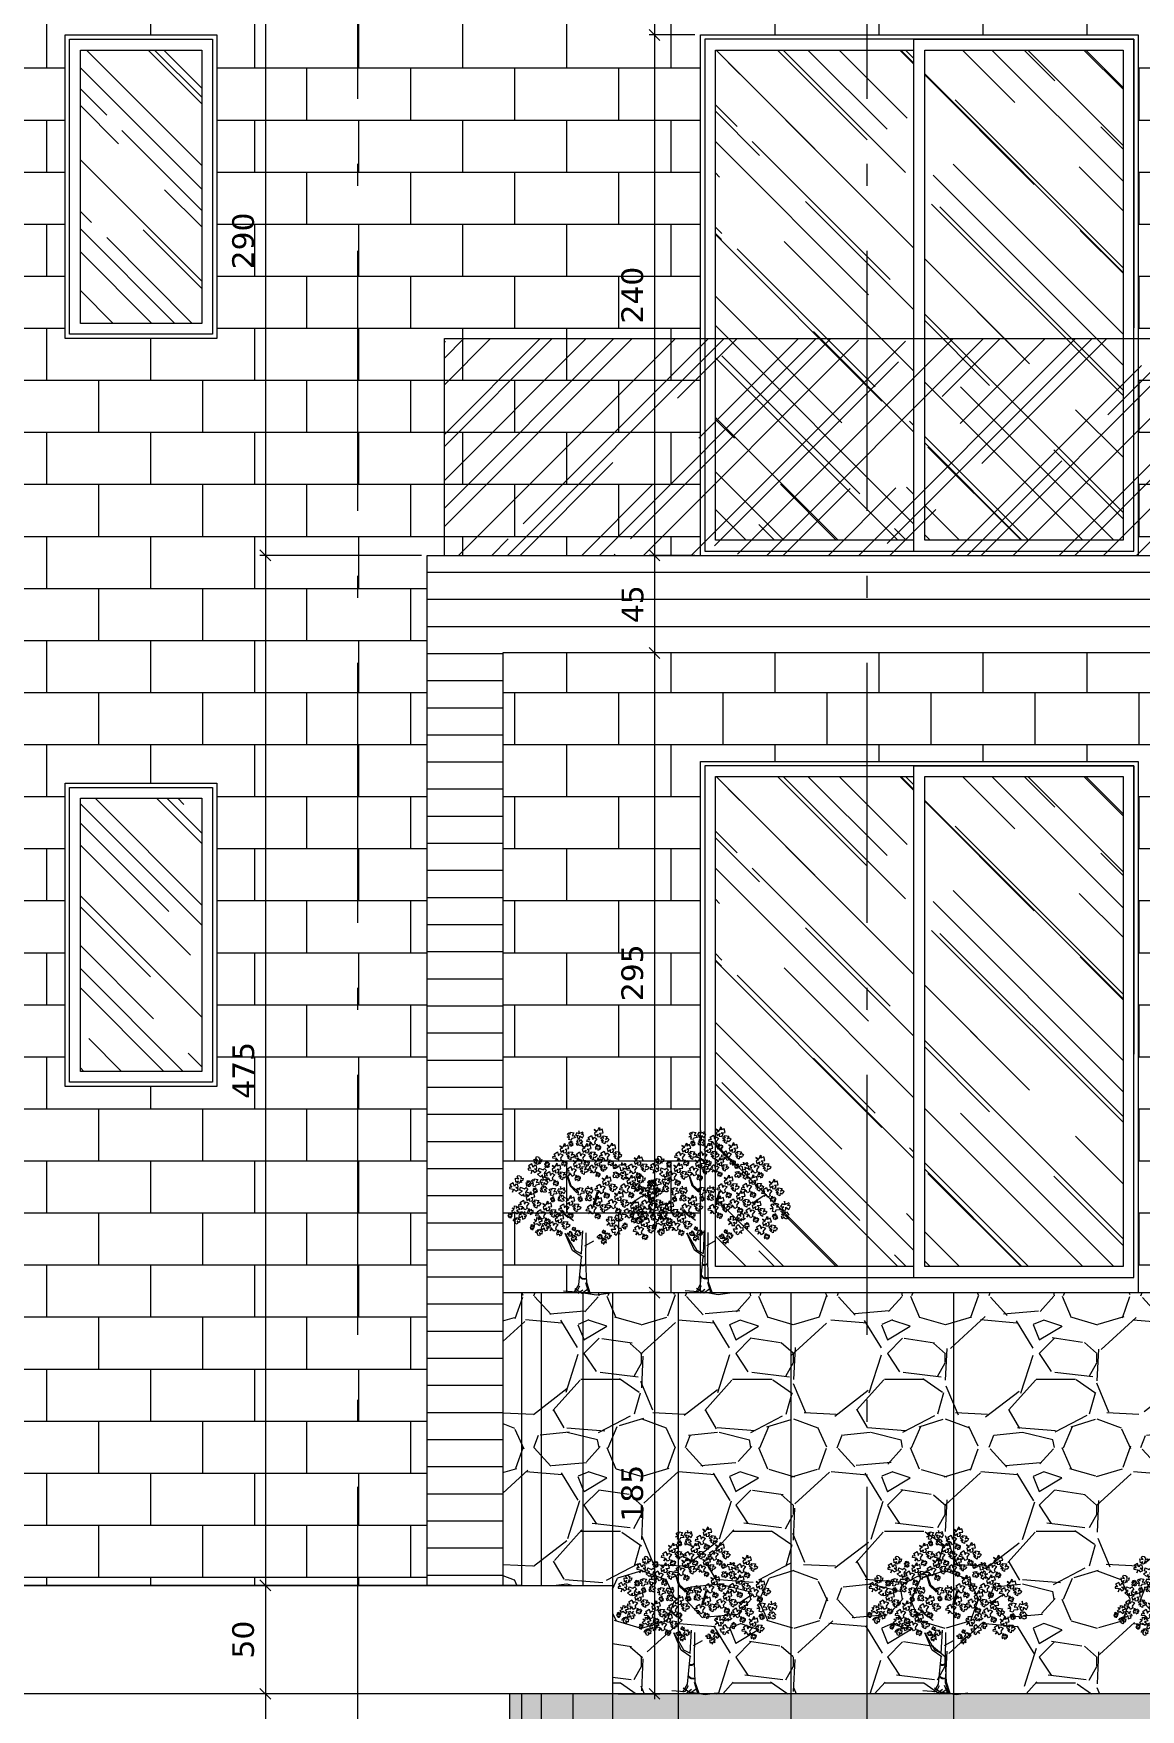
# Model space of a CAD drawing. Header units: inches. Extents: x -48 to 777, y -156 to 510.
# Drawn here: x 228.9 to 234.01, y -0.37 to 7.36 of the extents above; entities that cross this region are included whole.
import ezdxf

# ---------------------------------------------------------------- set-up
doc = ezdxf.new("R2010")
doc.units = ezdxf.units.IN
doc.header["$MEASUREMENT"] = 0
doc.linetypes.add('ACAD_ISO10W100', pattern=[18, 12, -3, 0, -3])
doc.layers.get('Defpoints').update_dxf_attribs({"lineweight": 5})
for name, color, linetype, lineweight in [('A-AXIS ST', 251, 'ACAD_ISO10W100', 5), ('A-DIM', 9, 'Continuous', 5), ('A-PLANTS', 3, 'Continuous', 5), ('A-WINDOWS', 4, 'Continuous', 20), ('D-GLASS', 171, 'Continuous', 20), ('D-STONE', 52, 'Continuous', 20), ('D-WOOD', 32, 'Continuous', 20), ('H-GLASS', 111, 'Continuous', 5), ('H-WOOD', 26, 'Continuous', 5)]:
    doc.layers.add(name, color=color, linetype=linetype, lineweight=lineweight)
doc.layers.add('H-STONE', color=7, linetype='Continuous', lineweight=5, true_color=0xc8bd6a)
doc.layers.add('HH-DARK GREY', color=7, linetype='Continuous', lineweight=5, true_color=0x404040)
doc.styles.add('ROMAND', font='verdana.ttf')
doc.dimstyles.new('M-1.50', dxfattribs={"dimtxt": 0.1, "dimasz": 0.05, "dimexe": 0.025, "dimexo": 0.025, "dimgap": 0.05, "dimtad": 1, "dimlfac": 100, "dimrnd": 0.5, "dimzin": 9, "dimdsep": 46, "dimtxsty": 'ROMAND', "dimblk": 'OBLIQUE', "dimcen": 1, "dimdle": 0.025, "dimclrd": 256, "dimclre": 256, "dimclrt": 2, "dimadec": 0, "dimazin": 0, "dimtfac": 0.6666666666666666, "dimtmove": 2, "dimatfit": 3, "dimfxl": 0.04, "dimtolj": 1, "dimtzin": 5, "dimlwd": -1, "dimlwe": -1, "dimarcsym": 0})
pattern_1 = [(0, (0, 0), (0, 0.24), []), (90, (0, 0), (-0.24, 0.24), [0.24, -0.24])]
pattern_2 = [(135, (0, 0), (-0.6788225099390855, 0.2545584412271572), [4.5, -0.6, 1.5, -0.3]), (135, (-0.3882016228714146, 0.1760695885154462), (-0.07000357133746826, -0.4942676400493967), [0.8999999999999999, -0.099, 1.8, -0.225]), (135, (-0.2863782463805518, -0.07424621202459036), (-1.24521504166951, 0.9609581156325182), [2.4, -0.42, 1.2, -0.3])]
pattern_3 = [(135, (0, -3.350000000000705), (-0.6788225099390855, 0.2545584412271572), [4.5, -0.6, 1.5, -0.3]), (135, (-0.3882016228714146, -3.173930411485259), (-0.07000357133746826, -0.4942676400493967), [0.8999999999999999, -0.099, 1.8, -0.225]), (135, (-0.2863782463805518, -3.424246212025295), (-1.24521504166951, 0.9609581156325182), [2.4, -0.42, 1.2, -0.3])]
pattern_4 = [(135, (0, -6.700000000000202), (-0.6788225099390855, 0.2545584412271572), [4.5, -0.6, 1.5, -0.3]), (135, (-0.3882016228714146, -6.523930411484741), (-0.07000357133746826, -0.4942676400493967), [0.8999999999999999, -0.099, 1.8, -0.225]), (135, (-0.2863782463805518, -6.774246212024778), (-1.24521504166951, 0.9609581156325182), [2.4, -0.42, 1.2, -0.3])]
pattern_5 = [(228.012787504, (0.504, 97.4333295929401), (-5.600000000000043, -6.300000000000002), [0.09417519999999999, -9.323361632951588]), (184.969740728, (0.4409999999999999, 97.36332959294009), (8.399999999999983, 0.7000000000000245), [0.1616076, -15.999147332861]), (132.510447078, (0.28, 97.3493295929401), (7.000000000000082, -7.699999999999905), [0.1139516, -11.28122281726979]), (267.273689006, (0.006999999999999999, 97.1743295929401), (0.7000000000000169, 14.00000000000001), [0.1471666, -14.5694906291403]), (292.833654178, (0, 97.02732959294009), (-3.499999999999992, 8.40000000000002), [0.1443085, -14.28656118966181]), (357.273689006, (0.05599999999999999, 96.8943295929401), (-14.00000000000001, 0.7000000000000178), [0.1471666, -14.5694906291403]), (37.6942404667, (0.203, 96.88732959294009), (-9.099999999999998, -6.999999999999981), [0.1946203, -19.2673939842412]), (72.2553283749, (0.357, 97.00632959294009), (4.900000000000019, 15.4), [0.1837415999999999, -18.19042504776937]), (121.429565615, (0.413, 97.18132959294009), (-5.600000000000013, 9.09999999999999), [0.147665, -14.6188511768103]), (175.236358309, (0.336, 97.30732959294009), (7.699999999999989, -0.7000000000000265), [0.1685824, -8.26053380515461]), (222.397437798, (0.168, 97.32132959294009), (-8.399999999999974, -7.69999999999998), [0.2180136, -21.58336250335643]), (138.814074834, (0.7, 97.16732959294009), (-4.900000000000023, 4.199999999999999), [0.07441069999999997, -7.366691368914287]), (171.46923439, (0.644, 97.2163295929401), (9.099999999999998, -1.399999999999997), [0.1415659, -14.0150579913099]), (225, (0.504, 97.2373295929401), (-7.771561172376095e-17, -0.699999999999953), [0.09899469999999999, -0.8909547936611699]), (203.198590514, (0.455, 97.32132959294009), (3.499999999999992, 1.399999999999983), [0.0533106, -5.27773057410473]), (291.801409486, (0.406, 97.30032959294009), (-0.6999999999997787, 2.100000000000072), [0.07539209999999999, -3.69422326499415]), (30.96375653209999, (0.434, 97.2303295929401), (2.100000000000037, 1.399999999999986), [0.1224503, -3.959216026391709]), (161.565051177, (0.5389999999999999, 97.2933295929401), (1.400000000000008, -0.6999999999999836), [0.08854369999999998, -2.125050662117879]), (16.389540334, (0, 97.30032959294009), (6.999999999999976, 2.100000000000031), [0.12404, -12.27999160266858]), (70.3461759419, (0.119, 97.3353295929401), (-2.800000000000854, -7.700000000002377), [0.1040627, -10.3021854231233]), (293.198590514, (0.5389999999999999, 97.4333295929401), (-1.399999999999979, 3.499999999999994), [0.1066205, -5.22442067410473]), (343.610459666, (0.581, 97.3353295929401), (-6.999999999999976, 2.10000000000003), [0.12404, -12.27999160266829]), (339.44395478, (0, 96.86632959294009), (-3.500000000000025, 1.400000000000017), [0.119616, -5.861186621722248]), (294.775140569, (0.112, 96.82432959294009), (-3.500000000000004, 7.700000000000001), [0.1002246, -9.9222501442932]), (66.8014094864, (0.5459999999999999, 96.7333295929401), (1.399999999999987, 3.499999999999979), [0.1066205, -5.22442067410473]), (17.3540246363, (0.588, 96.8313295929401), (-9.099999999999984, -2.799999999999974), [0.1173417, -11.616796529968]), (69.44395478040002, (0.203, 96.7333295929401), (-1.400000000000005, -3.499999999999968), [0.05980799999999999, -5.920994621722248]), (101.309932474, (0.504, 96.7333295929401), (-0.6999999999999746, 2.800000000000009), [0.035693, -3.53362065951496]), (165.963756532, (0.4969999999999999, 96.76832959294009), (2.099999999999971, -0.7000000000000008), [0.1443085, -2.74186543793239]), (186.009005957, (0.357, 96.80332959294009), (7.000000000000032, 0.6999999999999882), [0.133735, -13.23974622217996]), (303.690067526, (0.434, 97.16732959294009), (-0.6999999999999911, 1.39999999999999), [0.1009554, -2.422930492824799]), (353.157226587, (0.4899999999999999, 97.08332959294009), (11.90000000000001, -1.400000000000037), [0.1762558, -17.44929383681981]), (60.9453959009, (0.6649999999999999, 97.06232959294009), (-2.799999999999983, -4.899999999999983), [0.07206919999999999, -7.1348718986909]), (90, (0.7, 97.12532959294009), (-0.6999999999999998, 0.7), [0.042, -0.6579999999999999]), (120.256437164, (0.343, 96.82432959294009), (2.800000000000006, -4.900000000000006), [0.0972468, -9.62746399261486]), (48.01278750420001, (0.294, 96.90832959294009), (5.6, 6.299999999999982), [0.1883504, -9.229186432951588]), (0, (0.42, 97.04832959294009), (0.7, 0.7), [0.182, -0.518]), (325.3048464690001, (0.602, 97.04832959294009), (7.000000000000097, -4.899999999999877), [0.1106798, -10.95729201058939]), (254.054604099, (0.693, 96.98532959294009), (-0.7000000000000264, -2.800000000000003), [0.1019214, -4.994155522496349]), (207.645975364, (0.6649999999999999, 96.88732959294009), (-13.29999999999997, -7.000000000000033), [0.1659455, -16.42863192758158]), (175.42607874, (0.518, 96.81032959294009), (-9.099999999999968, 0.7000000000000008), [0.1755593, -17.38035138557823])]

# ---------------------------------------------------------------- blocks, each defined once
blk = doc.blocks.new('DRC-LEF11')
for points in [[(-325.4019837902788, -375.2705163605158), (-466.4812961998296, 245.8901871836167), (-1030.798545838028, 401.1803630696497), (-1312.957170657128, -219.9803404744828), (-1736.195107885776, 655.2915599740679), (-2512.131326138299, 104.7173000144958), (-1961.922007741055, -474.091537378901), (-2554.455119861164, -502.3261148127247), (-2526.239257379254, -855.2583327355272), (-1552.792001753362, -911.7274876031759), (-1679.763382921957, -1730.530233184078), (-1383.496826861901, -897.6101988862639), (-903.8271646694329, -1405.8325926951), (-254.8623275855052, -968.1966424708244), (-960.2588896332527, -488.2088260958128)], [(-416.9929778474016, 1201.404611213603), (-1003.130213686825, 887.7254184438309), (-1200.781142051282, 1883.315899843542), (-369.2841330697738, 1746.933642117554), (-798.6637360684217, 2128.80396375032), (-682.7993987513255, 2585.684527132381), (-117.1088106737425, 2558.408075587182), (-83.03106440400825, 2360.653801884499), (182.7753564999166, 2278.824447248907), (128.2509624683425, 1856.039448298344), (768.9125923393394, 1999.240818910631), (639.4171565143515, 1296.872191621794), (66.91101918282038, 1453.71178800668), (387.2418341183202, 887.7254184438309), (80.5421176907148, 1262.776627190298), (-144.3710076895295, 608.1417901055559), (-703.2460465131662, 676.3329189685498)], [(2388.174881443386, 1442.565520890184), (2085.155952706006, 1028.575119982407), (2096.810526888213, 1454.227222324206), (1688.900430510968, 1325.948506549965), (1881.200904517383, 801.1719420189795), (1514.081817777864, 911.9581056421869), (1881.200904517383, 684.5549276787599), (1607.318411235521, 352.1964368091355), (1735.518727239797, 37.33049809054364), (2056.019517250489, 235.5794224689166), (2155.083397799247, 579.599614772563), (2178.392546163662, 107.3007066946759), (2574.648068358697, 142.2858109967415), (2510.547910356559, 293.887929639026), (2801.912264911733, 311.3804817900593), (2434.793178172214, 807.0027927359899), (2807.739552002838, 964.4357620952858)], [(1593.276664979596, -1462.301747562748), (1790.787702352966, -2436.394669029683), (1268.794246437632, -2492.863823897332), (1170.038727750947, -1899.937697787023), (746.8007905222976, -2450.511957746596), (-57.3512902121347, -1843.468542919375), (789.1245842451626, -1236.425128092154), (154.2676784021896, -1067.017663489209), (253.0231970888735, -290.5667840590434), (1226.470452714767, -615.2644245480219), (1621.492527461505, -262.3322066252194), (2157.593914617795, -699.9681568494943), (1677.924252425325, -1292.894282959803), (2355.104951991164, -1617.591923448781)]]:
    blk.add_lwpolyline(points, close=True)
blk = doc.blocks.new('Trf21')
for p, q in [((-0.08769123719555533, 0.7213824506898928), (-0.07075540880873826, 0.6646085918262689)), ((-0.08684444577621447, 0.7273140478845996), (-0.06567466029269325, 0.6671507049097146)), ((-0.07075540880873826, 0.6646085918262689), (-0.03434337777708174, 0.6281716376302117)), ((-0.06567466029269325, 0.6671507049097146), (-0.01910113222894638, 0.6273242666023964)), ((0.09709631604941205, 0.6302284540227849), (0.06993961045967989, 0.5405540784898624)), ((0.3709272952387819, 0.5999762347031212), (0.3061718389349535, 0.5567218805166196)), ((-0.1283021743597219, 0.511436283080315), (-0.04954989413223121, 0.4508797029496638)), ((0.0008114066427351574, 0.2467594624079941), (0.007479187594564785, 0.3883793806065516)), ((0.02105754040398278, 0.2959875997488273), (0.07537095158344709, 0.3258790582598015)), ((0.02648888151319806, 0.1927261976173615), (0.02920455207508166, 0.3747923540116465)), ((-0.01696184741873186, 0.05685593165739578), (-0.0006678240765340959, 0.2253350614494996)), ((0.03192022263696526, 0.07044295824866298), (0.02648888151319806, 0.1927261976173615)), ((-0.03157389693793267, 0.01019758697052042), (-0.1117863237318106, 0.01597050160612001)), ((-0.04469471887701548, 0.008817483184742958), (-0.01696184741873186, 0.05685593165739578)), ((-0.04199797882889289, 0.03378055738843999), (0.00252521842643727, 0.004179016397160229)), ((-0.01284588538824938, 0.04680032230439268), (-0.03157389693793267, 0.01019758697052042)), ((-0.02070811664585381, 0.004179016397160229), (0.008355637108745206, 0.02579673927661519)), ((-0.001361727366618659, 0.009583447118842958), (0.0915716129516495, -0.006507017073686949)), ((0.00252521842643727, 0.004179016397160229), (0.03733105120640356, 0.02849895463563756)), ((0.02522851545522098, 0.07050612069119255), (0.04510494279251542, 0.002090940889815318)), ((0.05594700072701198, -0.0007352876588408996), (0.03192022263696526, 0.07044295824866298)), ((0.0915716129516495, -0.006507017073686949), (0.1632150910723267, 0.004179016397160229))]:
    blk.add_line(p, q)
for points in [[(0.09942458112940766, 0.6249254964035065), (0.08122871607933302, 0.5521295614792909)], [(-0.1283021743597219, 0.511436283080315), (-0.08250869208264522, 0.4697242103296451)], [(-0.1011476347643638, 0.3720749486904826), (-0.04140288246113233, 0.2688135465590169), (-0.0006678240765340959, 0.2470743040042582)], [(0.004763517047233101, 0.2253350614494996), (-0.05498123527055032, 0.2660961412378531), (-0.1011476347643638, 0.3720749486904826)]]:
    blk.add_lwpolyline(points)
for centre, radius, start, end in [((0.01777429748321802, 0.1251614241494434), 0.0345693287599063, 210.3846687730106, 292.3327261174715), ((0.01842889838523243, 0.1284369871792465), 0.0345693287599063, 210.3846687730106, 292.3327261174715), ((0.006209574554949526, 0.1961726629046897), 0.02222443073748871, 238.7333261787991, 337.3258661830394), ((0.00835031864919733, 0.2001643925029492), 0.02224947550733657, 233.6562156977947, 325.6349621957389)]:
    blk.add_arc(centre, radius, start, end)
for p, xscale, yscale, zscale, rotation in [((0.103709072295298, 0.957109848489694), 2.433023999999771e-05, 2.433023999999771e-05, 2.433023999999771e-05, 249.2089462000762), ((-0.1064864087106416, 0.8581308115729773), 2.43302399999876e-05, 2.43302399999876e-05, 2.43302399999876e-05, 251.5650511771555), ((-0.03181825048064124, 0.9561564733670451), 2.027520000000564e-05, 2.027520000000564e-05, 2.027520000000564e-05, 206.5650511770604), ((0.03055721151626301, 0.858285481033674), 2.43302399999876e-05, 2.43302399999876e-05, 2.43302399999876e-05, 251.5650511771555), ((0.1816582453744031, 0.860989009686222), 2.433023999999771e-05, 2.433023999999771e-05, 2.433023999999771e-05, 249.2089462000762), ((-0.265508491663657, 0.7800048681977789), 2.433024000002827e-05, 2.433024000002827e-05, 2.433024000002827e-05, 355.8174267607223), ((-0.02391247525652762, 0.7673021722997366), 2.43302399999876e-05, 2.43302399999876e-05, 2.43302399999876e-05, 251.5650511771555), ((0.1012950460122211, 0.7801707684351133), 2.027520000001363e-05, 2.027520000001363e-05, 2.027520000001363e-05, 251.2400569682416), ((0.3498963520637637, 0.7837623686815801), 2.43302399999876e-05, 2.43302399999876e-05, 2.43302399999876e-05, 251.5650511771555), ((-0.3802840371887776, 0.6641625027994831), 2.433024000002827e-05, 2.433024000002827e-05, 2.433024000002827e-05, 355.8174267607223), ((-0.2524192975119677, 0.6690941159443757), 2.027520000000564e-05, 2.027520000000564e-05, 2.027520000000564e-05, 206.5650511770604), ((-0.1561215046690068, 0.7362917052863343), 2.433023999999771e-05, 2.433023999999771e-05, 2.433023999999771e-05, 249.2089462000762), ((0.1542324334743557, 0.6603474267636745), 2.43302399999876e-05, 2.43302399999876e-05, 2.43302399999876e-05, 251.5650511771555), ((0.2396625762180902, 0.7503896359170033), 2.027519999997771e-05, 2.027519999997771e-05, 2.027519999997771e-05, 116.5650511769465), ((0.3048227248350868, 0.6630892441365579), 2.43302399999876e-05, 2.43302399999876e-05, 2.43302399999876e-05, 251.5650511771555), ((-0.3155688722485666, 0.5612104366713031), 2.43302399999876e-05, 2.43302399999876e-05, 2.43302399999876e-05, 251.5650511771555), ((-0.1444709417757417, 0.6132324900886), 2.027520000000564e-05, 2.027520000000564e-05, 2.027520000000564e-05, 206.5650511770604), ((0.02455370319515926, 0.6165455020288142), 2.027520000000564e-05, 2.027520000000564e-05, 2.027520000000564e-05, 206.5650511770604), ((0.2275230263096768, 0.5656802827720345), 2.433023999999771e-05, 2.433023999999771e-05, 2.433023999999771e-05, 249.2089462000762), ((0.4304114727433761, 0.6353004350483857), 2.433023999999771e-05, 2.433023999999771e-05, 2.433023999999771e-05, 249.2089462000762), ((-0.3923476788636053, 0.4834098412733003), 2.027519999995158e-05, 2.027519999995158e-05, 2.027519999995158e-05, 161.5699608730971), ((-0.2106050939778088, 0.5031166884594716), 2.43302399999876e-05, 2.43302399999876e-05, 2.43302399999876e-05, 251.5650511771555), ((-0.0690026427941256, 0.5378808888769143), 2.43302399999876e-05, 2.43302399999876e-05, 2.43302399999876e-05, 251.5650511771555), ((0.09921820940267179, 0.5342355977139335), 2.43302399999876e-05, 2.43302399999876e-05, 2.43302399999876e-05, 251.5650511771555), ((0.2127189976295467, 0.4336385279469543), 2.433024000000841e-05, 2.433024000000841e-05, 2.433024000000841e-05, 324.0436233204519), ((0.3247080255082819, 0.5088871385681561), 2.433023999999771e-05, 2.433023999999771e-05, 2.433023999999771e-05, 249.2089462000762), ((0.4798219352801807, 0.5115751025453794), 2.433024000003196e-05, 2.433024000003196e-05, 2.433024000003196e-05, 206.2009624171324), ((-0.2555001826417156, 0.4113360172935647), 2.027519999995158e-05, 2.027519999995158e-05, 2.027519999995158e-05, 161.5699608730971), ((-0.1367458625913587, 0.4296565350644816), 2.43302399999876e-05, 2.43302399999876e-05, 2.43302399999876e-05, 251.5650511771555), ((-0.04585601924125537, 0.3642676614090181), 1.520639999998978e-05, 1.520639999998978e-05, 1.520639999998978e-05, 71.5650511771524), ((0.3897891651804711, 0.4058708908987885), 2.43302399999876e-05, 2.43302399999876e-05, 2.43302399999876e-05, 251.5650511771555), ((0.1378508242694816, 0.346878099592508), 1.520639999998978e-05, 1.520639999998978e-05, 1.520639999998978e-05, 71.5650511771524)]:
    blk.add_blockref('DRC-LEF11', p, dxfattribs=dict(xscale=xscale, yscale=yscale, zscale=zscale, rotation=rotation))
blk = doc.blocks.new('_Oblique')
at = {"color": 0, "linetype": 'ByBlock', "lineweight": -2}
blk.add_line((-0.5, -0.5), (0.5, 0.5), dxfattribs=at)
blk = doc.blocks.new('*D598')
at = {"layer": 'A-DIM', "transparency": 16777216}
for p, q in [((230.6895429728217, 7.852517651815223), (229.9439005013514, 7.852517651815222)), ((229.9689005013514, 7.877517651815222), (229.9689005013514, 4.927517651815129)), ((230.6895429728217, 4.95251765181513), (229.9439005013514, 4.952517651815129))]:
    blk.add_line(p, q, dxfattribs=at)
at = {"layer": 'Defpoints', "color": 0, "transparency": 16777216}
for p in [(230.7145429728217, 7.852517651815223), (229.9689005013514, 4.952517651815129), (230.7145429728217, 4.95251765181513)]:
    blk.add_point(p, dxfattribs=at)
at = {"layer": 'A-DIM', "transparency": 16777216, "xscale": 0.05, "yscale": 0.05, "zscale": 0.05}
for p, rotation in [((229.9689005013514, 7.852517651815222), 90), ((229.9689005013514, 4.952517651815129), 270)]:
    blk.add_blockref('_Oblique', p, dxfattribs=dict(at, rotation=rotation))
at = {"layer": 'A-DIM', "color": 2, "transparency": 16777216, "insert": (229.8668185671673, 6.40251765181511), "char_height": 0.1, "attachment_point": 5, "rotation": 90, "style": 'ROMAND'}
blk.add_mtext('\\A1;290', dxfattribs=at)
blk = doc.blocks.new('*D599')
at = {"layer": 'A-DIM', "transparency": 16777216}
for p, q in [((230.6895429728217, 4.95251765181513), (229.9439005013516, 4.952517651815129)), ((229.9689005013516, 4.97751765181513), (229.9689005013516, 0.1775176518150147)), ((230.6895429728217, 0.2025176518150148), (229.9439005013516, 0.2025176518150147))]:
    blk.add_line(p, q, dxfattribs=at)
at = {"layer": 'Defpoints', "color": 0, "transparency": 16777216}
for p in [(230.7145429728217, 4.95251765181513), (229.9689005013516, 0.2025176518150147), (230.7145429728217, 0.2025176518150148)]:
    blk.add_point(p, dxfattribs=at)
at = {"layer": 'A-DIM', "transparency": 16777216, "xscale": 0.05, "yscale": 0.05, "zscale": 0.05}
for p, rotation in [((229.9689005013516, 4.952517651815129), 90), ((229.9689005013516, 0.2025176518150147), 270)]:
    blk.add_blockref('_Oblique', p, dxfattribs=dict(at, rotation=rotation))
at = {"layer": 'A-DIM', "color": 2, "transparency": 16777216, "insert": (229.8678595342596, 2.577517651815006), "char_height": 0.1, "attachment_point": 5, "rotation": 90, "style": 'ROMAND'}
blk.add_mtext('\\A1;475', dxfattribs=at)
blk = doc.blocks.new('*D600')
at = {"layer": 'A-DIM', "transparency": 16777216}
for p, q in [((230.4874820237301, 0.2025176518150148), (229.9439005013519, 0.2025176518150147)), ((229.9689005013519, 0.2275176518150147), (229.9689005013519, -0.3224823481848718)), ((230.4879585183314, -0.2974823481848717), (229.9439005013519, -0.2974823481848718))]:
    blk.add_line(p, q, dxfattribs=at)
at = {"layer": 'Defpoints', "color": 0, "transparency": 16777216}
for p in [(230.5124820237301, 0.2025176518150148), (229.9689005013519, -0.2974823481848718), (230.5129585183314, -0.2974823481848717)]:
    blk.add_point(p, dxfattribs=at)
at = {"layer": 'A-DIM', "transparency": 16777216, "xscale": 0.05, "yscale": 0.05, "zscale": 0.05}
for p, rotation in [((229.9689005013519, 0.2025176518150147), 90), ((229.9689005013519, -0.2974823481848718), 270)]:
    blk.add_blockref('_Oblique', p, dxfattribs=dict(at, rotation=rotation))
at = {"layer": 'A-DIM', "color": 2, "transparency": 16777216, "insert": (229.8668521467514, -0.04748234818499367), "char_height": 0.1, "attachment_point": 5, "rotation": 90, "style": 'ROMAND'}
blk.add_mtext('\\A1;50', dxfattribs=at)
blk = doc.blocks.new('*D601')
at = {"layer": 'A-DIM', "transparency": 16777216}
for p, q in [((230.4879585183314, -0.2974823481848717), (229.9439005013521, -0.2974823481848718)), ((229.9689005013521, -0.2724823481848718), (229.9689005013521, -2.922482348184895)), ((230.3283794483375, -2.897482348184895), (229.9439005013521, -2.897482348184895))]:
    blk.add_line(p, q, dxfattribs=at)
at = {"layer": 'Defpoints', "color": 0, "transparency": 16777216}
for p in [(230.5129585183314, -0.2974823481848717), (229.9689005013521, -2.897482348184895), (230.3533794483375, -2.897482348184895)]:
    blk.add_point(p, dxfattribs=at)
at = {"layer": 'A-DIM', "transparency": 16777216, "xscale": 0.05, "yscale": 0.05, "zscale": 0.05}
for p, rotation in [((229.9689005013521, -0.2974823481848718), 90), ((229.9689005013521, -2.897482348184895), 270)]:
    blk.add_blockref('_Oblique', p, dxfattribs=dict(at, rotation=rotation))
at = {"layer": 'A-DIM', "color": 2, "transparency": 16777216, "insert": (229.866818567168, -1.597482348184948), "char_height": 0.1, "attachment_point": 5, "rotation": 90, "style": 'ROMAND'}
blk.add_mtext('\\A1;260', dxfattribs=at)
blk = doc.blocks.new('*D632')
at = {"layer": 'A-DIM', "transparency": 16777216}
for p, q in [((231.9628380352894, 7.852517651815223), (231.7392073449399, 7.852517651815223)), ((231.7642073449399, 7.877517651815223), (231.7642073449399, 7.327517651814583)), ((231.950515954999, 7.352517651814583), (231.7392073449399, 7.352517651814583))]:
    blk.add_line(p, q, dxfattribs=at)
at = {"layer": 'Defpoints', "color": 0, "transparency": 16777216}
for p in [(231.9878380352894, 7.852517651815223), (231.7642073449399, 7.352517651814583), (231.975515954999, 7.352517651814583)]:
    blk.add_point(p, dxfattribs=at)
at = {"layer": 'A-DIM', "transparency": 16777216, "xscale": 0.05, "yscale": 0.05, "zscale": 0.05}
for p, rotation in [((231.7642073449399, 7.852517651815223), 90), ((231.7642073449399, 7.352517651814583), 270)]:
    blk.add_blockref('_Oblique', p, dxfattribs=dict(at, rotation=rotation))
at = {"layer": 'A-DIM', "color": 2, "transparency": 16777216, "insert": (231.6621589903394, 7.602517651814836), "char_height": 0.1, "attachment_point": 5, "rotation": 90, "style": 'ROMAND'}
blk.add_mtext('\\A1;50', dxfattribs=at)
blk = doc.blocks.new('*D633')
at = {"layer": 'A-DIM', "transparency": 16777216}
for p, q in [((231.950515954999, 7.352517651814583), (231.7392073449401, 7.352517651814583)), ((231.7642073449401, 7.377517651814584), (231.7642073449401, 4.927517651815158)), ((231.950515954999, 4.952517651815159), (231.7392073449401, 4.952517651815159))]:
    blk.add_line(p, q, dxfattribs=at)
at = {"layer": 'Defpoints', "color": 0, "transparency": 16777216}
for p in [(231.975515954999, 7.352517651814583), (231.7642073449401, 4.952517651815159), (231.975515954999, 4.952517651815159)]:
    blk.add_point(p, dxfattribs=at)
at = {"layer": 'A-DIM', "transparency": 16777216, "xscale": 0.05, "yscale": 0.05, "zscale": 0.05}
for p, rotation in [((231.7642073449401, 7.352517651814583), 90), ((231.7642073449401, 4.952517651815159), 270)]:
    blk.add_blockref('_Oblique', p, dxfattribs=dict(at, rotation=rotation))
at = {"layer": 'A-DIM', "color": 2, "transparency": 16777216, "insert": (231.6621254107561, 6.152517651814804), "char_height": 0.1, "attachment_point": 5, "rotation": 90, "style": 'ROMAND'}
blk.add_mtext('\\A1;240', dxfattribs=at)
blk = doc.blocks.new('*D634')
at = {"layer": 'A-DIM', "transparency": 16777216}
for p, q in [((231.950515954999, 4.952517651815159), (231.7392073449404, 4.952517651815159)), ((231.7642073449404, 4.977517651815159), (231.7642073449404, 4.477517651815113)), ((231.9797605241417, 4.502517651815113), (231.7392073449404, 4.502517651815113))]:
    blk.add_line(p, q, dxfattribs=at)
at = {"layer": 'Defpoints', "color": 0, "transparency": 16777216}
for p in [(231.975515954999, 4.952517651815159), (231.7642073449404, 4.502517651815113), (232.0047605241417, 4.502517651815113)]:
    blk.add_point(p, dxfattribs=at)
at = {"layer": 'A-DIM', "transparency": 16777216, "xscale": 0.05, "yscale": 0.05, "zscale": 0.05}
for p, rotation in [((231.7642073449404, 4.952517651815159), 90), ((231.7642073449404, 4.502517651815113), 270)]:
    blk.add_blockref('_Oblique', p, dxfattribs=dict(at, rotation=rotation))
at = {"layer": 'A-DIM', "color": 2, "transparency": 16777216, "insert": (231.6631663778483, 4.727517651815069), "char_height": 0.1, "attachment_point": 5, "rotation": 90, "style": 'ROMAND'}
blk.add_mtext('\\A1;45', dxfattribs=at)
blk = doc.blocks.new('*D635')
at = {"layer": 'A-DIM', "transparency": 16777216}
for p, q in [((231.9797605241417, 4.502517651815113), (231.7392073449406, 4.502517651815113)), ((231.7642073449406, 4.527517651815113), (231.7642073449406, 1.527517651815109)), ((231.7884517875443, 1.552517651815109), (231.7392073449406, 1.552517651815109))]:
    blk.add_line(p, q, dxfattribs=at)
at = {"layer": 'Defpoints', "color": 0, "transparency": 16777216}
for p in [(232.0047605241417, 4.502517651815113), (231.7642073449406, 1.552517651815109), (231.8134517875443, 1.552517651815109)]:
    blk.add_point(p, dxfattribs=at)
at = {"layer": 'A-DIM', "transparency": 16777216, "xscale": 0.05, "yscale": 0.05, "zscale": 0.05}
for p, rotation in [((231.7642073449406, 4.502517651815113), 90), ((231.7642073449406, 1.552517651815109), 270)]:
    blk.add_blockref('_Oblique', p, dxfattribs=dict(at, rotation=rotation))
at = {"layer": 'A-DIM', "color": 2, "transparency": 16777216, "insert": (231.6621254107565, 3.027517651815045), "char_height": 0.1, "attachment_point": 5, "rotation": 90, "style": 'ROMAND'}
blk.add_mtext('\\A1;295', dxfattribs=at)
blk = doc.blocks.new('*D636')
at = {"layer": 'A-DIM', "transparency": 16777216}
for p, q in [((231.7884517875443, 1.552517651815109), (231.7392073449408, 1.552517651815109)), ((231.7642073449408, 1.577517651815109), (231.7642073449408, -0.3224823481848717)), ((231.5958041608621, -0.2974823481848717), (231.7892073449408, -0.2974823481848717))]:
    blk.add_line(p, q, dxfattribs=at)
at = {"layer": 'Defpoints', "color": 0, "transparency": 16777216}
for p in [(231.8134517875443, 1.552517651815109), (231.5708041608621, -0.2974823481848717), (231.7642073449408, -0.2974823481848717)]:
    blk.add_point(p, dxfattribs=at)
at = {"layer": 'A-DIM', "transparency": 16777216, "xscale": 0.05, "yscale": 0.05, "zscale": 0.05}
for p, rotation in [((231.7642073449408, 1.552517651815109), 90), ((231.7642073449408, -0.2974823481848717), 270)]:
    blk.add_blockref('_Oblique', p, dxfattribs=dict(at, rotation=rotation))
at = {"layer": 'A-DIM', "color": 2, "transparency": 16777216, "insert": (231.6619239332551, 0.6275176518150529), "char_height": 0.1, "attachment_point": 5, "rotation": 90, "style": 'ROMAND'}
blk.add_mtext('\\A1;185', dxfattribs=at)

msp = doc.modelspace()

# ---------------------------------------------------------------- hatches: boundary and pattern name
at = {"layer": 'H-GLASS'}
h = msp.add_hatch(dxfattribs=at)
h.set_pattern_fill('AR-RROOF', color=256, scale=0.3, angle=135)
h.set_pattern_definition(pattern_2)
h.paths.add_polyline_path([(229.6755159550601, 7.282517651815098), (229.115515954938, 7.282517651815098), (229.115515954938, 6.022517651815193), (229.6755159550601, 6.022517651815193)])
h = msp.add_hatch(dxfattribs=at)
h.set_pattern_fill('AR-RROOF', color=256, scale=0.3, angle=135)
h.set_pattern_definition(pattern_3)
h.paths.add_polyline_path([(232.9605159548498, 7.28251765181453), (232.0455159549986, 7.282517651814644), (232.0455159549986, 5.022517651814553), (232.9605159548498, 5.022517651814553)])
h = msp.add_hatch(dxfattribs=at)
h.set_pattern_fill('AR-RROOF', color=256, scale=0.3, angle=135)
h.set_pattern_definition(pattern_3)
h.paths.add_polyline_path([(233.01051595485, 5.022517651814553), (233.9255159547008, 5.022517651814553), (233.9255159547008, 7.282517651814644), (233.01051595485, 7.28251765181453)])
h = msp.add_hatch(dxfattribs=at)
h.set_pattern_fill('AR-RROOF', color=256, scale=0.3, angle=45)
h.set_pattern_definition([(45, (0, 0), (0.2545584412271572, 0.6788225099390855), [4.5, -0.6, 1.5, -0.3]), (45, (0.1760695885154504, 0.3882016228714207), (-0.4942676400493967, 0.07000357133746826), [0.8999999999999999, -0.099, 1.8, -0.225]), (45, (-0.07424621202458749, 0.2863782463805506), (0.9609581156325182, 1.24521504166951), [2.4, -0.42, 1.2, -0.3])])
h.paths.add_polyline_path([(235.6955159561337, 4.952517651815228), (235.6955159561337, 5.952517651815128), (230.7945429728215, 5.952517651815128), (230.7945429728215, 4.95251765181513)])
h = msp.add_hatch(dxfattribs=at)
h.set_pattern_fill('AR-RROOF', color=256, scale=0.3, angle=135)
h.set_pattern_definition(pattern_4)
h.paths.add_polyline_path([(232.9605159548498, 3.932517651815033), (232.0455159549986, 3.932517651815147), (232.0455159549986, 1.672517651815071), (232.9605159548498, 1.67251765181507)])
h = msp.add_hatch(dxfattribs=at)
h.set_pattern_fill('AR-RROOF', color=256, scale=0.3, angle=135)
h.set_pattern_definition(pattern_4)
h.paths.add_polyline_path([(233.01051595485, 1.67251765181507), (233.9255159547008, 1.67251765181507), (233.9255159547008, 3.932517651815147), (233.01051595485, 3.932517651815033)])
h = msp.add_hatch(dxfattribs=at)
h.set_pattern_fill('AR-RROOF', color=256, scale=0.3, angle=135)
h.set_pattern_definition(pattern_2)
h.paths.add_polyline_path([(229.6755159550601, 3.832517651815579), (229.115515954938, 3.832517651815579), (229.115515954938, 2.572517651815588), (229.6755159550601, 2.572517651815588)])
at = {"layer": 'H-STONE'}
h = msp.add_hatch(dxfattribs=at)
h.set_pattern_fill('AR-B816', color=256, scale=0.03)
h.set_pattern_definition(pattern_1)
h.paths.add_polyline_path([(230.7145429728216, 8.302517651815265), (231.9755159549989, 8.302517651815265), (231.9755159549989, 10.70251765181528), (233.9955159547007, 10.70251765181528), (233.9955159547007, 8.302517651815265), (234.9955159556118, 8.302517651815265), (234.9955159556118, 11.2025176518157), (223.7955159545247, 11.2025176518157), (223.7955159545247, 4.952517651815242), (224.7755159552971, 4.952517651815242), (224.7755159552971, 7.352517651815148), (226.795515954999, 7.352517651815148), (226.795515954999, 4.952517651815242), (227.7264889373159, 4.952517651815242), (227.7264889373159, 7.852517651815219), (224.2455159545254, 7.852517651815219), (224.2455159545254, 8.302517651815265), (224.7755159552971, 8.302517651815265), (224.7755159552971, 10.70251765181528), (226.795515954999, 10.70251765181528), (226.795515954999, 8.302517651815265), (228.0764889373158, 8.302517651815265), (228.0764889373156, 4.602517651815219), (228.0764889373158, 4.502517651815197), (223.4455159545248, 4.502517651815197), (223.4455159545252, 12.95251765178065), (222.9455159539455, 12.95251765178068), (222.945515953945, 12.75251765178052), (222.945515953945, 1.552517651815108), (224.7755159552974, 1.552517651815108), (224.7755159552974, 4.002517651815083), (226.7955159549993, 4.002517651815083), (226.7955159549993, 1.552517651815108), (227.6955159549491, 1.552517651815108), (227.6955159549491, 0.2025176518150147), (230.7145429728216, 0.2025176518150147), (230.7145429728216, 4.952517651815128), (231.9755159549989, 4.952517651815157), (231.9755159549989, 7.35251765181458), (233.9955159547007, 7.35251765181458), (233.9955159547007, 4.952517651815199), (235.6955159561337, 4.952517651815228), (235.6955159561337, 5.952517651815128), (235.845515956192, 5.952517651815128), (235.845515956192, 12.95251765178067), (235.6955159550237, 12.95251765178068), (235.3455159556117, 12.95251765178068), (235.3455159556117, 7.852517651815219), (230.7145429728216, 7.852517651815219)])
h.paths.add_polyline_path([(229.0455159549381, 9.302517651815279), (229.0455159549381, 10.70251765181537), (229.74551595506, 10.70251765181537), (229.74551595506, 9.302517651815279)], flags=16)
h.paths.add_polyline_path([(229.74551595506, 7.352517651815148), (229.74551595506, 5.952517651815143), (229.0455159549381, 5.952517651815143), (229.0455159549381, 7.352517651815148)], flags=16)
h.paths.add_polyline_path([(229.74551595506, 3.902517651815629), (229.74551595506, 2.502517651815538), (229.0455159549381, 2.502517651815538), (229.0455159549381, 3.902517651815629)], flags=16)
h = msp.add_hatch(dxfattribs=at)
h.set_pattern_fill('AR-B816', color=256, scale=0.03)
h.set_pattern_definition(pattern_1)
h.paths.add_polyline_path([(233.9955159547007, 1.552517651815108), (235.845515956192, 1.552517651815108), (235.845515956192, 4.502517651815184), (231.0645429728215, 4.502517651815083), (231.0645429728215, 1.552517651815108), (231.9755159549989, 1.552517651815109), (231.9755159549989, 4.002517651815083), (233.9955159547007, 4.002517651815083)])
at = {"layer": 'H-WOOD'}
h = msp.add_hatch(dxfattribs=at)
h.set_pattern_fill('ANSI31', color=256, angle=135)
h.set_pattern_definition([(180, (0, 0), (-2.775557561562891e-17, -0.125), [])])
h.paths.add_polyline_path([(230.7145429728216, 4.952517651815128), (230.7145429728216, 0.2025176518150147), (231.0645429728215, 0.2025176518150147), (231.0645429728215, 4.502517651815083), (236.4455159561919, 4.502517651815197), (236.4455159561919, 5.952517651815128), (235.6955159561337, 5.952517651815128), (235.6955159561337, 4.952517651815228)])
at = {"layer": 'HH-DARK GREY'}
h = msp.add_hatch(dxfattribs=at)
h.set_pattern_fill('GRAVEL', color=256, scale=0.7)
h.set_pattern_definition(pattern_5)
h.paths.add_polyline_path([(238.3455159569669, -0.2974823481848716), (238.3455159569669, 1.552517651815108), (231.0645429728215, 1.552517651815108), (231.0645429728215, 0.2025176518150147), (231.5708041608619, 0.2025176518150147), (231.5708041608619, -0.2974823481848716)])
h = msp.add_hatch(dxfattribs=at)
h.set_pattern_fill('GRAVEL', color=256, scale=0.7)
h.set_pattern_definition(pattern_5)
h.paths.add_polyline_path([(241.1043657171392, -0.2974823481848716), (238.3455159569669, -0.2974823481848716), (231.5708041608619, -0.2974823481848716), (231.4826394730732, -0.2974823481848716), (231.095515955373, -0.2974823481848716), (231.095515955373, -2.897482348184894), (233.0514670761588, -2.897482348184894), (235.127620440637, -3.047482348184886), (236.6271536732106, -3.147482348184923), (238.1435972196309, -3.24861005335876), (239.6600407660622, -3.347482348184911), (240.9756460016057, -3.44748234818492), (240.9756460016056, -1.750700242825829), (241.1043657171392, -1.750700242825829)])

# ---------------------------------------------------------------- linework, layer by layer
at = {"layer": 'A-AXIS ST', "ltscale": 0.1}
for p, q in [((230.3955159642711, -6.242623857425144), (230.3955159642711, 19.61184971273042)), ((232.7455159655225, -6.242623857425144), (232.7455159655225, 19.61184971273042))]:
    msp.add_line(p, q, dxfattribs=at)
at = {"layer": 'A-WINDOWS'}
for points in [[(229.0655159549381, 7.332517651815166), (229.72551595506, 7.332517651815166), (229.72551595506, 5.972517651815238), (229.0655159549381, 5.972517651815238)], [(229.115515954938, 7.282517651815098), (229.6755159550601, 7.282517651815098), (229.6755159550601, 6.022517651815193), (229.115515954938, 6.022517651815193)], [(233.01051595485, 5.022517651814553), (233.01051595485, 7.28251765181453), (233.9255159547008, 7.282517651814644), (233.9255159547008, 5.022517651814553)], [(229.0655159549381, 3.882517651815647), (229.72551595506, 3.882517651815647), (229.72551595506, 2.522517651815633), (229.0655159549381, 2.522517651815633)], [(233.01051595485, 1.67251765181507), (233.01051595485, 3.932517651815033), (233.9255159547008, 3.932517651815147), (233.9255159547008, 1.67251765181507)], [(229.115515954938, 3.832517651815579), (229.6755159550601, 3.832517651815579), (229.6755159550601, 2.572517651815588), (229.115515954938, 2.572517651815588)]]:
    msp.add_lwpolyline(points, close=True, dxfattribs=at)
for points in [[(232.9605159548498, 5.022517651814553), (232.0455159549986, 5.022517651814553), (232.0455159549986, 7.282517651814644), (232.9605159548498, 7.28251765181453), (232.9605159548498, 7.332517651814598), (231.9955159549988, 7.332517651814598), (231.9955159549988, 4.972517651814556), (233.9755159547008, 4.972517651814556), (233.9755159547008, 7.332517651814598), (231.9955159549988, 7.332517651814598), (231.9955159549988, 4.972517651814556)], [(232.9605159548498, 4.972517651814556), (232.9605159548498, 7.332517651814598), (233.9755159547008, 7.332517651814598), (233.9755159547008, 6.002517651814671)], [(232.9605159548498, 1.67251765181507), (232.0455159549986, 1.67251765181507), (232.0455159549986, 3.932517651815147), (232.9605159548498, 3.932517651815033), (232.9605159548498, 3.982517651815101), (231.9955159549988, 3.982517651815101), (231.9955159549988, 1.622517651815073), (233.9755159547008, 1.622517651815073), (233.9755159547008, 3.982517651815101), (231.9955159549988, 3.982517651815101), (231.9955159549988, 1.622517651815073)], [(232.9605159548498, 1.622517651815073), (232.9605159548498, 3.982517651815101), (233.9755159547008, 3.982517651815101), (233.9755159547008, 2.652517651815174)]]:
    msp.add_lwpolyline(points, dxfattribs=at)
at = {"layer": 'D-GLASS'}
msp.add_lwpolyline([(230.7945429728215, 4.952517651815128), (230.7945429728215, 5.952517651815128), (235.6955159561337, 5.952517651815128)], dxfattribs=at)
at = {"layer": 'D-STONE'}
for p, q in [((231.0645429728215, 1.552517651815108), (238.3455159569669, 1.552517651815108)), ((231.1503425082068, 0.2025176518150147), (227.6955159549491, 0.2025176518150147)), ((231.095515955373, -0.2974823481848716), (231.095515955373, -2.897482348184894))]:
    msp.add_line(p, q, dxfattribs=at)
for points in [[(231.9755159549989, 4.95251765181456), (231.9755159549989, 7.35251765181458), (233.9955159547007, 7.35251765181458), (233.9955159547007, 4.95251765181456)], [(231.9755159549989, 1.552517651815108), (231.9755159549989, 4.002517651815083), (233.9955159547007, 4.002517651815083), (233.9955159547007, 1.552517651815108)], [(227.6955159549492, 0.2025176518150147), (231.5708041608619, 0.2025176518150147), (231.5708041608619, -0.2974823481848716), (227.6955159549492, -0.2974823481848716)], [(238.3455159569669, -0.2974823481848716), (231.4826394730732, -0.2974823481848716)]]:
    msp.add_lwpolyline(points, dxfattribs=at)
at = {"layer": 'D-WOOD'}
for points in [[(229.0455159549381, 7.352517651815148), (229.74551595506, 7.352517651815148), (229.74551595506, 5.952517651815143), (229.0455159549381, 5.952517651815143)], [(229.0455159549381, 3.902517651815629), (229.74551595506, 3.902517651815629), (229.74551595506, 2.502517651815538), (229.0455159549381, 2.502517651815538)]]:
    msp.add_lwpolyline(points, close=True, dxfattribs=at)
msp.add_lwpolyline([(230.7145429728216, 0.2025176518150147), (230.7145429728216, 4.952517651815128), (235.6955159561337, 4.952517651815228), (235.6955159561337, 5.952517651815128), (236.4455159561919, 5.952517651815128), (236.4455159561919, 4.502517651815197), (231.0645429728215, 4.502517651815083), (231.0645429728215, 0.2025176518150147), (230.7145429728216, 0.2025176518150147)], dxfattribs=at)
at = {"layer": 'HH-DARK GREY'}
for p, q in [((231.1503425082068, 1.552517651815108), (231.1503425082069, 0.2025176518150147)), ((231.2418448438278, 1.552517651815108), (231.241844843828, 0.2025176518150147)), ((231.4332382949717, 1.552517651815108), (231.4332382949717, 0.2025176518150147)), ((231.5708041608618, 1.552517651815222), (231.5708041608621, -2.897482348184894)), ((231.872630883491, 1.552517651815222), (231.872630883491, -2.897482348184894)), ((232.3935766961538, 1.552517651815222), (232.3935766961538, -2.897482348184894)), ((233.1433719085348, 1.552517651815222), (233.1433719085351, -2.897482348184894)), ((231.150342508207, -0.2974823481848716), (231.1503425082072, -2.897482348184894)), ((231.241844843828, -0.2974823481848716), (231.2418448438283, -2.897482348184894)), ((231.3879866109513, -0.2974823481848716), (231.3879866109518, -2.897482348184894))]:
    msp.add_line(p, q, dxfattribs=at)

# ---------------------------------------------------------------- block references
at = {"layer": 'A-PLANTS', "xscale": 0.75, "yscale": 0.75, "zscale": 0.75}
for p in [(231.4272743042944, 1.546539497850418), (231.9895519643215, 1.548365199475825), (231.9283032345436, -0.296127365980098), (233.086391145213, -0.296127365980098), (234.2216702317654, -0.2961273659800412)]:
    msp.add_blockref('Trf21', p, dxfattribs=at)

# ---------------------------------------------------------------- dimensions: what is measured, and where the dimension line sits
at = {"layer": 'A-DIM'}
for base, p1, p2, picture, middle in [((229.9689005013514, 4.952517651815129), (230.7145429728216, 7.852517651815219), (230.7145429728216, 4.952517651815128), '*D598', (229.8668185671673, 6.40251765181511)), ((231.7642073449399, 7.352517651814583), (231.9878380352893, 7.852517651815219), (231.9755159549989, 7.35251765181458), '*D632', (231.6621589903394, 7.602517651814836)), ((231.7642073449401, 4.952517651815159), (231.9755159549989, 7.35251765181458), (231.9755159549989, 4.952517651815157), '*D633', (231.6621254107561, 6.152517651814804)), ((229.9689005013516, 0.2025176518150147), (230.7145429728216, 4.952517651815128), (230.7145429728216, 0.2025176518150147), '*D599', (229.8678595342596, 2.577517651815006)), ((231.7642073449404, 4.502517651815113), (231.9755159549989, 4.952517651815157), (232.0047605241416, 4.502517651815111), '*D634', (231.6631663778483, 4.727517651815069)), ((231.7642073449406, 1.552517651815109), (232.0047605241416, 4.502517651815111), (231.8134517875442, 1.552517651815108), '*D635', (231.6621254107565, 3.027517651815045)), ((231.7642073449408, -0.2974823481848717), (231.8134517875442, 1.552517651815108), (231.5708041608619, -0.2974823481848716), '*D636', (231.6619239332551, 0.6275176518150529)), ((229.9689005013519, -0.2974823481848718), (230.51248202373, 0.2025176518150147), (230.5129585183313, -0.2974823481848716), '*D600', (229.8668521467514, -0.04748234818499367)), ((229.9689005013521, -2.897482348184895), (230.5129585183313, -0.2974823481848716), (230.3533794483374, -2.897482348184894), '*D601', (229.866818567168, -1.597482348184948))]:
    dim = msp.add_linear_dim(base=base, p1=p1, p2=p2, angle=90, dimstyle='M-1.50', dxfattribs=at)
    dim.commit()
    dim.dimension.update_dxf_attribs({"geometry": picture, "text_midpoint": middle})

doc.saveas('drawing.dxf')
